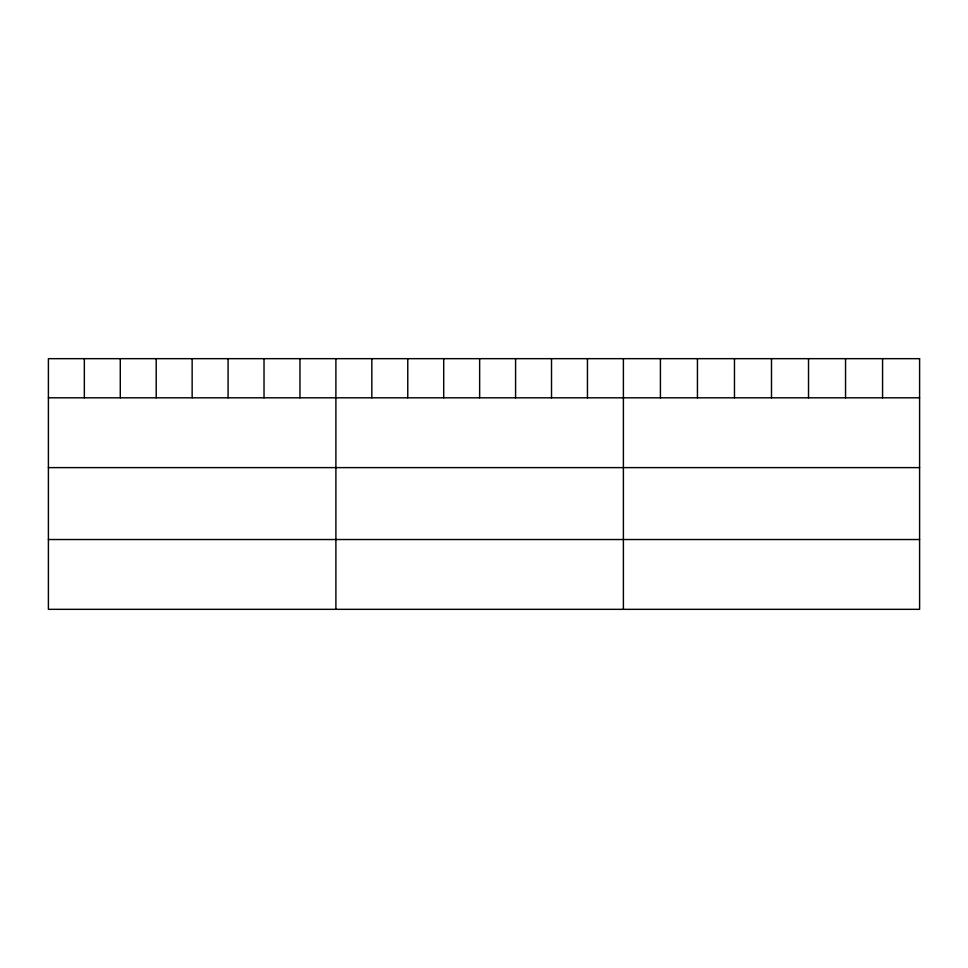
<?xml version="1.0" encoding="UTF-8"?>
<svg xmlns="http://www.w3.org/2000/svg" width="968" height="968" viewBox="0 0 968 968"><rect width="100%" height="100%" fill="white"/><g stroke="black" fill="none" stroke-linecap="round" stroke-linejoin="round"><path stroke-width="1.45" d="M48.4 397.812L919.6 397.812M48.4 467.617L919.6 467.617M48.4 539.527L919.6 539.527M882.574 358.668L882.574 397.812M845.548 358.668L845.548 397.812M808.522 358.668L808.522 397.812M771.496 358.668L771.496 397.812M734.47 358.668L734.47 397.812M697.444 358.668L697.444 397.812M660.418 358.668L660.418 397.812M623.392 358.668L623.392 609.332M587.455 358.668L587.455 397.812M551.518 358.668L551.518 397.812M515.581 358.668L515.581 397.812M479.644 358.668L479.644 397.812M443.707 358.668L443.707 397.812M407.77 358.668L407.77 397.812M371.833 358.668L371.833 397.812M335.896 358.668L335.896 609.332M299.959 358.668L299.959 397.812M264.022 358.668L264.022 397.812M228.085 358.668L228.085 397.812M192.148 358.668L192.148 397.812M156.211 358.668L156.211 397.812M120.274 358.668L120.274 397.812M84.337 358.668L84.337 397.812M919.6 358.668L48.4 358.668L48.4 609.332L919.6 609.332L919.6 358.668"/></g></svg>
